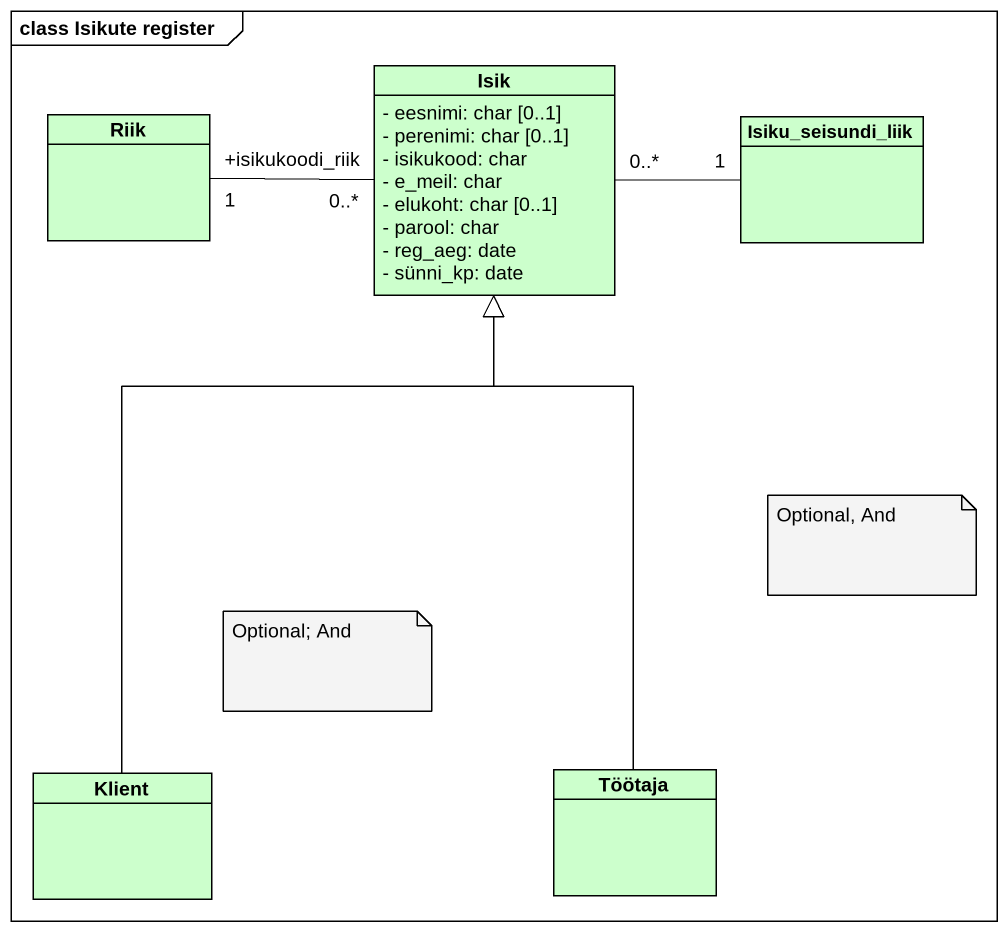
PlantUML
@startuml
mainframe class Isikute register
hide circle
hide empty members
skinparam classAttributeIconSize 0
class Isik #CCFFCC {
  - eesnimi: char [0..1]
  - perenimi: char [0..1]
  - isikukood: char
  - e_meil: char
  - elukoht: char [0..1]
  - parool: char
  - reg_aeg: date
  - sünni_kp: date
}
class Riik #CCFFCC
class Isiku_seisundi_liik #CCFFCC
class Klient #CCFFCC
class Töötaja #CCFFCC
Riik "+isikukoodi_riik\n1" -right- "0..*" Isik
Isiku_seisundi_liik "1" -left- "0..*" Isik
Klient -up-|> Isik
Töötaja -up-|> Isik
note as N1
  Optional, And
end note
note as N2
  Optional; And
end note
@enduml
